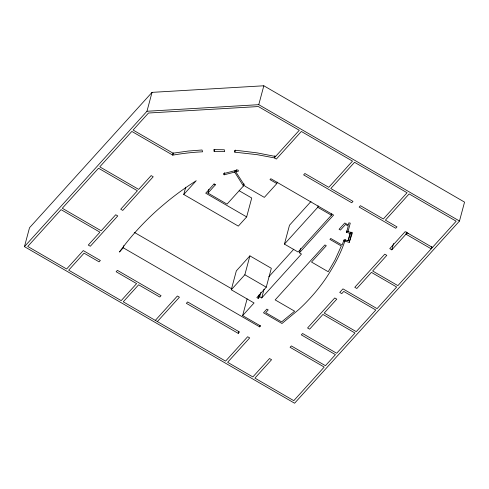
<?xml version="1.0" encoding="UTF-8"?>
<svg xmlns="http://www.w3.org/2000/svg" width="489" height="489" viewBox="0 0 489 489"><rect width="100%" height="100%" fill="white"/><g stroke="black" fill="none" stroke-linecap="round" stroke-linejoin="round"><path stroke-width="0.73" d="M173.027 153.185L172.776 155.147A206.23 149.591 15 0 1 197.33 152.097L202.605 151.804L202.049 149.989L188.332 151.034L173.027 153.185L133.094 130.043L148.497 113.02L258.357 106.547L299.286 130.27L274.305 157.88L257.128 154.671L234.824 152.171L234.677 150.361L239.787 150.746L257.232 152.892L275.551 156.498M345.338 239.647C340.955 253.326 333.969 266.083 326.084 278.045A302.502 219.427 15 0 1 298.724 309.623L281.982 323.498L263.51 312.789L266.841 309.109L268.204 309.898L265.71 312.66L281.633 321.89L294.647 311.2L275.166 299.91L324.928 244.922L326.291 245.716L311.511 262.049L328.223 271.737L334.977 260.014L341.304 245.998L329.922 239.402L330.76 238.479L342.117 245.068L344.152 239.634L348.04 240.802L350.46 233.528L346.573 232.354L348.241 226.034L345.527 224.457L340.448 230.068L339.085 229.28L344.788 222.978L348.406 225.074L348.846 222.813L350.271 223.137L348.04 231.566L346.86 231.254L348.04 231.566M24.45 246.645L29.517 227.746L152.036 92.36L263.822 85.777L464.55 202.116L459.483 221.022L294.592 403.223L24.45 246.645L146.969 111.26L152.036 92.36M239.176 190.741L251.725 198.008L246.658 216.908L238.332 226.114L183.754 194.481L196.248 180.679L188.742 185.606A424.605 307.997 15 0 0 166.981 201.816L160.178 207.556A424.605 307.997 15 0 0 119.42 252.031L123.252 247.795L123.833 245.612M173.357 152.965L172.776 155.147L131.841 131.425L99.78 166.853L138.668 189.39L151.156 175.588L153.204 176.773L122.763 210.411L120.722 209.219L137.415 190.771L98.533 168.234L62.305 208.265L101.192 230.802L115.722 214.744L117.77 215.93L90.331 246.248L88.283 245.062L99.939 232.183L61.058 209.647L27.745 246.456L66.632 268.993L83.283 250.588L100.343 260.472L99.09 261.853L84.084 253.155L68.674 270.179L121.205 300.625L136.608 283.602L116.144 271.737L117.397 270.356L161.052 295.662L159.805 297.043L138.656 284.787L123.252 301.811L225.582 361.12L247.648 336.732L249.696 337.917L227.623 362.306L252.868 376.933L269.525 358.529L271.566 359.715L254.916 378.119L293.797 400.662L324.195 367.068L290.087 347.3L291.334 345.919L325.442 365.693L335.436 354.647L301.328 334.879L302.575 333.498L336.683 353.266L355.008 333.021L322.942 314.439L309.616 329.164L307.575 327.978L334.739 297.954L336.787 299.14L324.195 313.058L356.255 331.64L375.827 310.014L343.761 291.432L341.78 293.62L339.739 292.434L342.966 288.865L377.074 308.638L396.646 287.012L371.408 272.379L356.829 288.486L354.782 287.3L384.764 254.17L386.811 255.356L372.655 270.998L397.893 285.631L456.188 221.211L409.122 193.931L385.387 220.16L396.982 226.878L395.735 228.259L359.171 207.067L360.417 205.686L383.339 218.974L407.074 192.745L354.543 162.299L330.808 188.528L352.979 201.376L351.732 202.758L303.638 174.879L304.885 173.503L328.761 187.342L352.496 161.113L301.334 131.455L276.352 159.066L274.305 157.88L274.891 155.698M183.754 194.481L185.704 187.214M214.182 151.449L213.779 149.628L222.409 149.72L224.408 149.805L224.659 151.621L214.182 151.449L214.757 149.316M243.993 183.846L243.406 186.028L227.024 204.127L207.923 193.057L208.895 189.42M235.062 170.637L234.677 172.091L224.121 174.817L224.708 172.635M234.824 152.171L235.398 150.044M277.208 182.128L276.817 183.583L264.329 197.385L245.032 186.199L235.796 171.798L236.376 169.622M146.969 111.26L258.76 104.677L263.822 85.777M123.252 247.795L259.69 326.878L260.521 325.955L242.636 315.588L254.054 302.978L231.266 289.769L236.334 270.869L249.903 255.869L271.328 268.284L266.26 287.184L256.853 297.587L258.216 298.376L259.683 296.756L260.851 292.391M231.266 289.769L244.842 274.769L249.903 255.869M242.636 315.588L247.116 298.871M238.21 333.37L239.463 331.988L187.617 301.939L186.364 303.321L238.21 333.37L238.785 331.236M258.216 298.376L259.164 294.824M259.683 296.756L261.725 297.942L264.066 289.219M259.69 326.878L260.075 325.423M331.78 213.76L331.395 215.215L298.082 252.024L284.439 244.115L289.5 225.215L311.028 201.431M261.725 297.942L301.468 254.029L299.433 252.825L300.607 248.461M284.439 244.115L317.752 207.305L318.137 205.851M346.573 232.354L346.958 230.9M348.04 240.802L349.99 233.534M350.46 233.528L350.851 232.073M343.779 240.753L349.219 242.391L351.946 232.214M432.453 247.44L405.167 231.627L389.764 248.65L391.805 249.836L393.523 243.436M406.548 232.012L405.968 234.188L431.206 248.822L431.793 246.639M346.933 231.273L352.392 232.88L349.219 242.391M207.923 193.057L215.38 184.824L214.096 183.937L205.728 193.186L246.658 216.908M155.313 320.393L177.385 296.004L179.426 297.196L157.36 321.579M268.828 276.786L293.797 249.201M299.433 252.825L333.59 215.087L270.833 178.705L269.995 179.628L276.817 183.583M391.805 249.836L407.215 232.813L408.236 233.406M235.796 171.798L238.589 171.077L237.862 169.921L223.394 173.662L224.121 174.817M258.76 104.677L459.483 221.022M317.752 207.305L331.395 215.215M244.842 274.769L266.26 287.184M134.249 232.336L231.798 288.871M214.054 183.986L215.38 184.824M234.677 172.091L243.406 186.028"/></g></svg>
